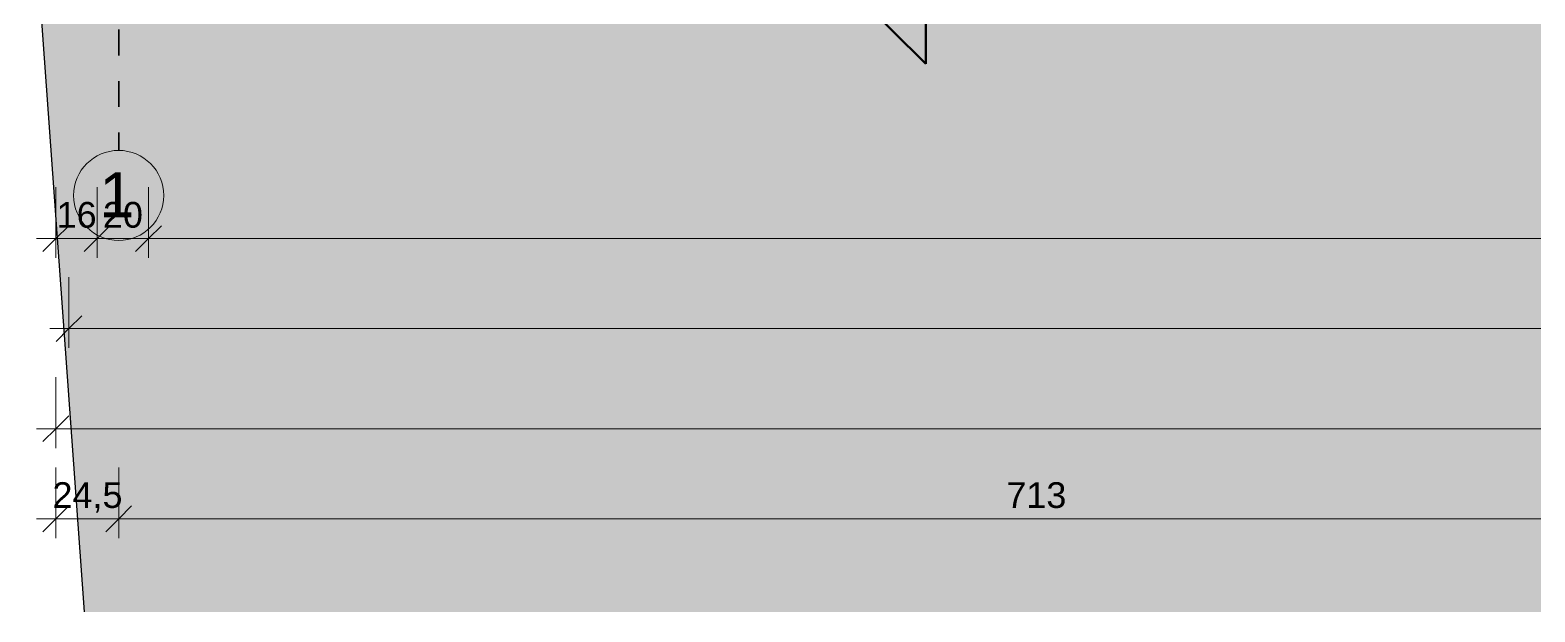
# Model space of a CAD drawing. Header units: metres. Extents: x -67.4 to -19.1, y 43.9 to 93.
# Drawn here: x -54.45 to -48.6, y 44.73 to 46.99 of the extents above; entities that cross this region are included whole.
import ezdxf

# ---------------------------------------------------------------- set-up
doc = ezdxf.new("R2010")
doc.units = ezdxf.units.M
doc.linetypes.add('Strich Punkt Mittel', pattern=[0.015875, 0.00635, -0.004763, 0, -0.004763])
for name, color, linetype, lineweight in [('A-DETL-GENF_', 92, 'Continuous', 13), ('A_2D', 7, 'Continuous', 13), ('A_Bemassung-50_', 4, 'Continuous', 9), ('A_Bemassung_', 4, 'Continuous', 9), ('A_Beschriftung_', 7, 'Continuous', 9), ('A_Raster_', 1, 'Continuous', 9), ('G-ANNO-SYMB_', 111, 'Continuous', 9), ('Geländevolumenkörper', 7, 'Continuous', 5)]:
    doc.layers.add(name, color=color, linetype=linetype, lineweight=lineweight)
doc.styles.add('Arial_1', font='arial.ttf', dxfattribs={"height": 0.175})
doc.styles.add('Arial_5', font='arial.ttf', dxfattribs={"height": 0.1})
doc.dimstyles.new('WGA-Bemaßung', dxfattribs={"dimscale": 0.3048, "dimtxt": 0.102026, "dimasz": 0.328084, "dimexe": 0.246063, "dimexo": 0.0625, "dimgap": 0.04101, "dimtad": 1, "dimdec": 1, "dimlfac": 100, "dimrnd": 0.5, "dimdsep": 46, "dimtxsty": 'Arial_5', "dimblk1": 'OBLIQUE', "dimblk2": 'OBLIQUE', "dimsah": 1, "dimcen": 0.09, "dimdle": 0.246063, "dimazin": 2, "dimtfac": 1, "dimtdec": 4, "dimtix": 1, "dimtmove": 0, "dimatfit": 3, "dimfxl": 0.656168, "dimfxlon": 1, "dimtvp": 1, "dimtolj": 1, "dimtzin": 0, "dimarcsym": 2})
doc.dimstyles.new('WGA-Bemaßung_4', dxfattribs={"dimscale": 0.3048, "dimtxt": 0.102026, "dimasz": 0.328084, "dimexe": 0.246063, "dimexo": 0.0625, "dimgap": 0.04101, "dimtad": 1, "dimdec": 1, "dimlfac": 100, "dimrnd": 0.5, "dimdsep": 46, "dimtxsty": 'Arial_5', "dimblk1": 'OBLIQUE', "dimblk2": 'OBLIQUE', "dimsah": 1, "dimcen": 0.09, "dimdle": 0.246063, "dimazin": 2, "dimtfac": 1, "dimtdec": 4, "dimtix": 1, "dimtmove": 0, "dimatfit": 3, "dimfxl": 0.656168, "dimfxlon": 1, "dimtvp": 1, "dimtolj": 1, "dimtzin": 0, "dimarcsym": 2})

# ---------------------------------------------------------------- blocks, each defined once
blk = doc.blocks.new('Raster - BS_Achse-112124-263_PP_00EG_BT2')
at = {"layer": 'A_Beschriftung_'}
blk.add_circle((0, 0), 0.0035, dxfattribs=at)
blk = doc.blocks.new('DIMBLOCK112-263_PP_00EG_BT2')
at = {"layer": 'A_Bemassung-50_', "transparency": 16777216}
for p, q in [((-54.2979, 45.8345), (-54.2979, 46.0345)), ((-41.6479, 45.8341), (-41.6479, 46.0341)), ((-41.6479, 45.8341), (-54.3729, 45.8345)), ((-54.2979, 45.8345), (-54.2979, 45.7595)), ((-41.6479, 45.8341), (-41.6479, 45.7591))]:
    blk.add_line(p, q, dxfattribs=at)
at = {"layer": 'A_Bemassung-50_', "lineweight": 35, "transparency": 16777216}
for p, q in [((-54.2979, 45.8345), (-54.3479, 45.7845)), ((-54.2979, 45.8345), (-54.2479, 45.8845)), ((-41.6479, 45.8341), (-41.6979, 45.7841)), ((-41.6479, 45.8341), (-41.5979, 45.8841))]:
    blk.add_line(p, q, dxfattribs=at)
at = {"layer": 'A_Bemassung-50_', "color": 0, "transparency": 16777216, "insert": (-48.1267, 45.9766), "char_height": 0.1, "width": 0.369177, "attachment_point": 1, "rotation": 359.99828, "line_spacing_factor": 0.941778, "style": 'Arial_5'}
blk.add_mtext('1265', dxfattribs=at)
blk = doc.blocks.new('_Oblique')
at = {"color": 0, "linetype": 'ByBlock', "lineweight": -2}
blk.add_line((-0.5, -0.5), (0.5, 0.5), dxfattribs=at)
blk = doc.blocks.new('Schnitt - 100_Gebaeudeschnitt-1261489-263_PP_00EG_BT2')
at = {"layer": 'G-ANNO-SYMB_'}
blk.add_hatch(color=256, dxfattribs=at).paths.add_polyline_path([(-0.00829, 0), (-0.00305, 0.00525), (0.0022, 0)])
at = {"layer": 'G-ANNO-SYMB_', "lineweight": 70}
for p, q in [((-0.00305, 0.00525), (-0.00829, 0)), ((0.0022, 0), (-0.00305, 0.00525)), ((-0.00829, 0), (0.0022, 0))]:
    blk.add_line(p, q, dxfattribs=at)
blk = doc.blocks.new('DIMBLOCK328-263_PP_00EG_BT2')
at = {"layer": 'A_Bemassung-50_', "transparency": 16777216}
for p, q in [((-53.989, 46.1845), (-53.989, 46.3845)), ((-37.709, 46.184), (-37.709, 46.384)), ((-37.709, 46.184), (-53.989, 46.1845)), ((-53.989, 46.1845), (-53.989, 46.1095)), ((-37.709, 46.184), (-37.709, 46.109))]:
    blk.add_line(p, q, dxfattribs=at)
at = {"layer": 'A_Bemassung-50_', "lineweight": 35, "transparency": 16777216}
for p, q in [((-53.989, 46.1845), (-54.039, 46.1345)), ((-53.989, 46.1845), (-53.939, 46.2344)), ((-37.709, 46.184), (-37.759, 46.134)), ((-37.709, 46.184), (-37.659, 46.234))]:
    blk.add_line(p, q, dxfattribs=at)
at = {"layer": 'A_Bemassung-50_', "color": 0, "transparency": 16777216, "insert": (-46.0029, 46.3265), "char_height": 0.1, "width": 0.369177, "attachment_point": 1, "rotation": 359.99828, "line_spacing_factor": 0.941778, "style": 'Arial_5'}
blk.add_mtext('1628', dxfattribs=at)
blk = doc.blocks.new('DIMBLOCK329-263_PP_00EG_BT2')
at = {"layer": 'A_Bemassung-50_', "transparency": 16777216}
for p, q in [((-54.189, 46.1845), (-54.189, 46.3845)), ((-53.989, 46.1845), (-53.989, 46.3845)), ((-53.989, 46.1845), (-54.189, 46.1845)), ((-54.189, 46.1845), (-54.189, 46.1095)), ((-53.989, 46.1845), (-53.989, 46.1095))]:
    blk.add_line(p, q, dxfattribs=at)
at = {"layer": 'A_Bemassung-50_', "lineweight": 35, "transparency": 16777216}
for p, q in [((-54.189, 46.1845), (-54.239, 46.1345)), ((-54.189, 46.1845), (-54.139, 46.2345)), ((-53.989, 46.1845), (-54.039, 46.1345)), ((-53.989, 46.1845), (-53.939, 46.2344))]:
    blk.add_line(p, q, dxfattribs=at)
at = {"layer": 'A_Bemassung-50_', "color": 0, "transparency": 16777216, "insert": (-54.166, 46.3268), "char_height": 0.1, "width": 0.184588, "attachment_point": 1, "rotation": 359.99828, "line_spacing_factor": 0.941778, "style": 'Arial_5'}
blk.add_mtext('20', dxfattribs=at)
blk = doc.blocks.new('DIMBLOCK330-263_PP_00EG_BT2')
at = {"layer": 'A_Bemassung-50_', "transparency": 16777216}
for p, q in [((-54.349, 46.1845), (-54.349, 46.3845)), ((-54.189, 46.1845), (-54.189, 46.3845)), ((-54.189, 46.1845), (-54.424, 46.1845)), ((-54.349, 46.1845), (-54.349, 46.1095)), ((-54.189, 46.1845), (-54.189, 46.1095))]:
    blk.add_line(p, q, dxfattribs=at)
at = {"layer": 'A_Bemassung-50_', "lineweight": 35, "transparency": 16777216}
for p, q in [((-54.349, 46.1845), (-54.399, 46.1345)), ((-54.349, 46.1845), (-54.299, 46.2345)), ((-54.189, 46.1845), (-54.239, 46.1345)), ((-54.189, 46.1845), (-54.139, 46.2345))]:
    blk.add_line(p, q, dxfattribs=at)
at = {"layer": 'A_Bemassung-50_', "color": 0, "transparency": 16777216, "insert": (-54.346, 46.3268), "char_height": 0.1, "width": 0.184588, "attachment_point": 1, "rotation": 359.99828, "line_spacing_factor": 0.941778, "style": 'Arial_5'}
blk.add_mtext('16', dxfattribs=at)
blk = doc.blocks.new('DIMBLOCK516-263_PP_00EG_BT2')
at = {"layer": 'A_Bemassung-50_', "transparency": 16777216}
for p, q in [((-54.3491, 45.4452), (-54.3491, 45.6452)), ((-37.3491, 45.4447), (-37.3491, 45.6447)), ((-37.2741, 45.4447), (-54.4241, 45.4452)), ((-54.3491, 45.4452), (-54.3491, 45.3702)), ((-37.3491, 45.4447), (-37.3491, 45.3697))]:
    blk.add_line(p, q, dxfattribs=at)
at = {"layer": 'A_Bemassung-50_', "lineweight": 35, "transparency": 16777216}
for p, q in [((-54.3491, 45.4452), (-54.2991, 45.4952)), ((-37.3491, 45.4447), (-37.2991, 45.4947)), ((-54.3491, 45.4452), (-54.3991, 45.3952)), ((-37.3491, 45.4447), (-37.3991, 45.3947))]:
    blk.add_line(p, q, dxfattribs=at)
at = {"layer": 'A_Bemassung-50_', "color": 0, "transparency": 16777216, "insert": (-46.0029, 45.5872), "char_height": 0.1, "width": 0.369177, "attachment_point": 1, "rotation": 359.99828, "line_spacing_factor": 0.941778, "style": 'Arial_5'}
blk.add_mtext('1700', dxfattribs=at)
blk = doc.blocks.new('DIMBLOCK520-263_PP_00EG_BT2')
at = {"layer": 'A_Bemassung-50_', "transparency": 16777216}
for p, q in [((-54.1049, 45.0952), (-54.1049, 45.2952)), ((-46.9771, 45.0949), (-46.9771, 45.2949)), ((-46.9771, 45.0949), (-54.1049, 45.0952)), ((-54.1049, 45.0952), (-54.1049, 45.0202)), ((-46.9771, 45.0949), (-46.9771, 45.0199))]:
    blk.add_line(p, q, dxfattribs=at)
at = {"layer": 'A_Bemassung-50_', "lineweight": 35, "transparency": 16777216}
for p, q in [((-54.1049, 45.0952), (-54.0549, 45.1452)), ((-46.9771, 45.0949), (-46.9271, 45.1449)), ((-54.1049, 45.0952), (-54.1549, 45.0452)), ((-46.9771, 45.0949), (-47.0271, 45.0449))]:
    blk.add_line(p, q, dxfattribs=at)
at = {"layer": 'A_Bemassung-50_', "color": 0, "transparency": 16777216, "insert": (-50.6564, 45.2374), "char_height": 0.1, "width": 0.276883, "attachment_point": 1, "rotation": 359.99828, "line_spacing_factor": 0.941778, "style": 'Arial_5'}
blk.add_mtext('713', dxfattribs=at)
blk = doc.blocks.new('DIMBLOCK521-263_PP_00EG_BT2')
at = {"layer": 'A_Bemassung-50_', "transparency": 16777216}
for p, q in [((-54.3491, 45.0952), (-54.3491, 45.2952)), ((-54.1049, 45.0952), (-54.1049, 45.2952)), ((-54.1049, 45.0952), (-54.4241, 45.0952)), ((-54.3491, 45.0952), (-54.3491, 45.0202)), ((-54.1049, 45.0952), (-54.1049, 45.0202))]:
    blk.add_line(p, q, dxfattribs=at)
at = {"layer": 'A_Bemassung-50_', "lineweight": 35, "transparency": 16777216}
for p, q in [((-54.3491, 45.0952), (-54.2991, 45.1452)), ((-54.1049, 45.0952), (-54.0549, 45.1452)), ((-54.3491, 45.0952), (-54.3991, 45.0452)), ((-54.1049, 45.0952), (-54.1549, 45.0452))]:
    blk.add_line(p, q, dxfattribs=at)
at = {"layer": 'A_Bemassung-50_', "color": 0, "transparency": 16777216, "insert": (-54.362, 45.2375), "char_height": 0.1, "width": 0.323972, "attachment_point": 1, "rotation": 359.99828, "line_spacing_factor": 0.941778, "style": 'Arial_5'}
blk.add_mtext('24,5', dxfattribs=at)

msp = doc.modelspace()

# ---------------------------------------------------------------- hatches: boundary and pattern name
at = {"layer": 'A-DETL-GENF_'}
msp.add_hatch(color=253, dxfattribs=at).paths.add_polyline_path([(-54.2379, 44.7333), (-27.4146, 44.7333), (-19.056, 48.2195), (-19.056, 57.9657), (-33.0402, 52.2443), (-41.5978, 48.5741), (-54.349, 47.6519), (-54.449, 47.6519), (-54.349, 46.2693)])

# ---------------------------------------------------------------- linework, layer by layer
at = {"layer": 'A_2D', "lineweight": 18}
msp.add_line((-54.449, 47.6519), (-54.2379, 44.7333), dxfattribs=at)
at = {"layer": 'A_2D'}
msp.add_line((-54.449, 47.6519), (-54.2379, 44.7333), dxfattribs=at)
at = {"layer": 'A_Raster_', "linetype": 'Strich Punkt Mittel', "lineweight": 35}
msp.add_line((-54.1037, 84.1967), (-54.1049, 46.5271), dxfattribs=at)
at = {"layer": 'Geländevolumenkörper', "color": 250}
msp.add_line((-54.449, 47.6519), (-54.2387, 44.7333), dxfattribs=at)

# ---------------------------------------------------------------- block references
at = {"layer": 'A_Beschriftung_', "xscale": 49.99999999999998, "yscale": 49.99999999999998, "zscale": 49.99999999999998, "rotation": 179.9982758785824}
msp.add_blockref('Raster - BS_Achse-112124-263_PP_00EG_BT2', (-54.1049, 46.3521), dxfattribs=at)
at = {"layer": 'G-ANNO-SYMB_', "xscale": 49.99999999999998, "yscale": 49.99999999999998, "zscale": 49.99999999999998, "rotation": 89.99827587845492}
msp.add_blockref('Schnitt - 100_Gebaeudeschnitt-1261489-263_PP_00EG_BT2', (-50.9697, 47.2778), dxfattribs=at)

# ---------------------------------------------------------------- texts
at = {"layer": 'A_Beschriftung_', "insert": (-54.1802, 46.4425), "char_height": 0.175, "width": 0.168354, "attachment_point": 1, "style": 'Arial_1'}
msp.add_mtext('1', dxfattribs=at)

# ---------------------------------------------------------------- dimensions: what is measured, and where the dimension line sits
at = {"layer": 'A_Bemassung_'}
for base, p1, p2, dimstyle, override, picture, middle in [((-54.349, 46.1845), (-54.189, 46.3845), (-54.349, 46.3845), 'WGA-Bemaßung_4', {"dimpost": '<>', "dimfxl": 0.16}, 'DIMBLOCK330-263_PP_00EG_BT2', (-54.269, 46.248)), ((-54.189, 46.1845), (-53.989, 46.3845), (-54.189, 46.3845), 'WGA-Bemaßung_4', {"dimpost": '<>', "dimfxl": 0.2}, 'DIMBLOCK329-263_PP_00EG_BT2', (-54.089, 46.248)), ((-53.989, 46.1845), (-37.709, 46.384), (-53.989, 46.3845), 'WGA-Bemaßung_4', {"dimpost": '<>', "dimfxl": 16.28}, 'DIMBLOCK328-263_PP_00EG_BT2', (-45.849, 46.2478)), ((-54.2979, 45.8345), (-41.6479, 46.0341), (-54.2979, 46.0345), 'WGA-Bemaßung', {"dimpost": '<>', "dimfxl": 12.65}, 'DIMBLOCK112-263_PP_00EG_BT2', (-47.9729, 45.8978)), ((-54.3491, 45.4452), (-37.3491, 45.6447), (-54.3491, 45.6452), 'WGA-Bemaßung_4', {"dimpost": '<>', "dimfxl": 17}, 'DIMBLOCK516-263_PP_00EG_BT2', (-45.8491, 45.5085)), ((-54.3491, 45.0952), (-54.1049, 45.2952), (-54.3491, 45.2952), 'WGA-Bemaßung_4', {"dimpost": '<>', "dimfxl": 0.244176}, 'DIMBLOCK521-263_PP_00EG_BT2', (-54.227, 45.1587)), ((-54.1049, 45.0952), (-46.9771, 45.2949), (-54.1049, 45.2952), 'WGA-Bemaßung_4', {"dimpost": '<>', "dimfxl": 7.127768}, 'DIMBLOCK520-263_PP_00EG_BT2', (-50.541, 45.1586))]:
    dim = msp.add_linear_dim(base=base, p1=p1, p2=p2, angle=359.99828, dimstyle=dimstyle, override=override, dxfattribs=at)
    dim.commit()
    dim.dimension.update_dxf_attribs({"geometry": picture, "text_midpoint": middle})

doc.saveas('drawing.dxf')
